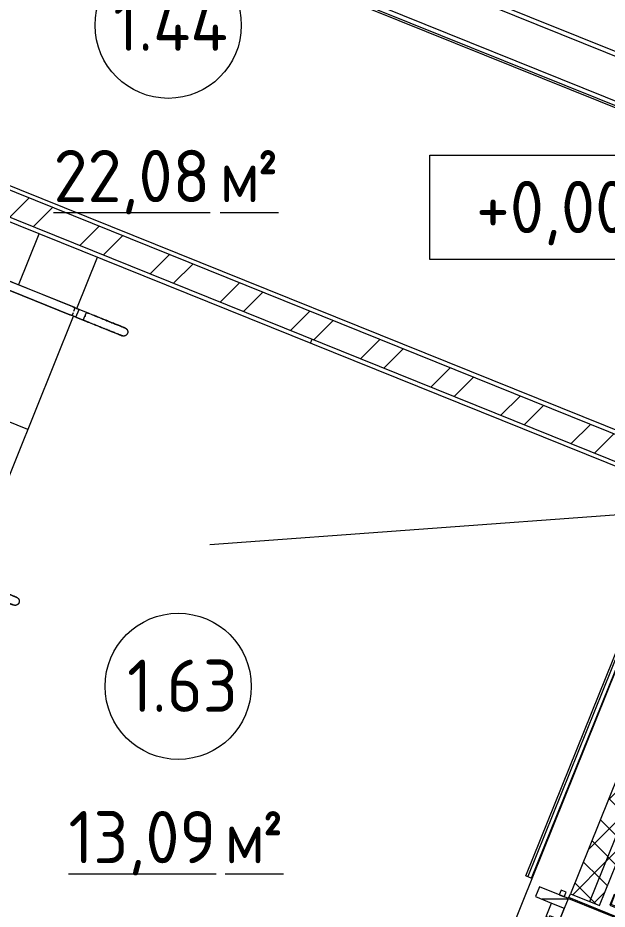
# Model space of a CAD drawing. Header units: millimetres. Extents: x -584918 to 2941280, y 3000189 to 4229862.
# Drawn here: x -413832 to -411009, y 3675572 to 3679839 of the extents above; entities that cross this region are included whole.
import ezdxf

# ---------------------------------------------------------------- set-up
doc = ezdxf.new("R2010")
doc.units = ezdxf.units.MM
for name, color, linetype, lineweight in [('Аннотация', 7, 'Continuous', 0), ('Витраж', 7, 'Continuous', 0), ('Двери', 7, 'Continuous', 0), ('Лестницы', 7, 'Continuous', 0), ('Марки помещений', 7, 'Continuous', 0), ('Обобщенные модели', 7, 'Continuous', 0), ('Ограждение', 7, 'Continuous', 0), ('Отметки', 7, 'Continuous', 0), ('Панели витража', 7, 'Continuous', 0), ('Перекрытие', 7, 'Continuous', 0), ('Стены внутренние', 7, 'Continuous', 0), ('Стены наружные', 7, 'Continuous', 0), ('Стены отделка', 7, 'Continuous', 0), ('Стены перегородки', 7, 'Continuous', 0), ('Стены штриховка', 7, 'Continuous', 0), ('Стрелки вверх', 7, 'Continuous', 0)]:
    doc.layers.add(name, color=color, linetype=linetype, lineweight=lineweight)
doc.styles.add('GOST Common_2', font='', dxfattribs={"height": 500})
doc.styles.add('GOST Common_3', font='', dxfattribs={"width": 0.9, "height": 500})
doc.styles.get('GOST Common_2').set_extended_font_data('GOST Common')
doc.styles.get('GOST Common_3').set_extended_font_data('GOST Common')
pattern_1 = [(45, (-437515.92, 3663725.22), (-70.71068, 70.71068), []), (135, (-437515.92, 3663725.22), (-70.71068, -70.71068), [])]

# ---------------------------------------------------------------- blocks, each defined once
blk = doc.blocks.new('Тип перил - Перила_Внутренний_-6862486-АР Этаж 01')
at = {"layer": 'Ограждение'}
for p, q in [((23948.2, 14729.8), (23275.5, 15000.9)), ((23260.6, 14963.8), (23933.2, 14692.7)), ((23962.3, 14681), (23997.7, 14666.8)), ((24012.6, 14703.9), (23977.2, 14718.1)), ((24006, 14687.5), (24004.4, 14683.3))]:
    blk.add_line(p, q, dxfattribs=at)
at = {"layer": 'Ограждение', "flags": 128}
for points in [[(23307.3, 14962.3), (23309.5, 14965.6), (23310.2, 14969.6)], [(23948.2, 14729.8), (23950.5, 14728.9), (23952.9, 14727.9), (23955.3, 14727), (23957.8, 14726), (23960.3, 14725), (23962.8, 14723.9), (23965.4, 14722.9), (23967.9, 14721.9), (23970.5, 14720.8), (23973.1, 14719.8), (23975.7, 14718.8), (23977.2, 14718.1)], [(23962.3, 14681), (23959.7, 14682.1), (23957.1, 14683.1), (23954.5, 14684.2), (23951.9, 14685.2), (23949.4, 14686.2), (23946.8, 14687.3), (23944.3, 14688.3), (23941.8, 14689.3), (23939.4, 14690.3), (23937, 14691.2), (23934.6, 14692.2), (23933.2, 14692.7)]]:
    blk.add_lwpolyline(points, dxfattribs=at)
blk = doc.blocks.new('Тип перил - Дуга D40_расстояние между поручнями 400-V72-АР Этаж 01')
at = {"layer": 'Ограждение'}
for p, q in [((0, 0), (0, 2.3)), ((0, -2.2), (0, 0))]:
    blk.add_line(p, q, dxfattribs=at)
at = {"layer": 'Ограждение', "flags": 128}
for points in [[(0, 20), (8, 20), (16, 20), (23.9, 20), (31.9, 20), (39.7, 20), (47.5, 20), (55.3, 20), (62.9, 20), (70.5, 20), (77.9, 20), (85.2, 20), (92.4, 20), (99.4, 20), (106.2, 20), (112.9, 20), (119.4, 20), (125.8, 20), (131.9, 20), (137.8, 20), (143.5, 20), (148.9, 20), (154.1, 20), (159.1, 20), (163.8, 20), (168.3, 20), (172.5, 20), (176.4, 20), (180, 20), (183.4, 20), (186.4, 20), (189.2, 20), (191.6, 20), (193.7, 20), (195.6, 20), (197.1, 20), (198.3, 20), (199.2, 20), (199.7, 20), (200, 20), (200, 20)], [(200, 20), (199.8, 20), (199.4, 20), (198.6, 20), (197.4, 20), (196, 20), (194.3, 20), (192.2, 20), (189.8, 20), (187.2, 20), (184.2, 20), (181, 20), (177.4, 20), (173.6, 20), (169.5, 20), (165.1, 20), (160.4, 20), (155.5, 20), (150.4, 20), (145, 20), (139.3, 20), (133.5, 20), (127.4, 20), (121.2, 20), (114.7, 20), (108.1, 20), (101.2, 20), (94.3, 20), (87.1, 20), (79.9, 20), (72.5, 20), (65, 20), (57.3, 20), (49.6, 20), (41.8, 20), (34, 20), (26.1, 20), (18.1, 20), (10.2, 20), (2.2, 20), (0, 20)], [(200, 20), (200.8, 20), (201.6, 19.9), (202.4, 19.9), (203.2, 19.7), (204, 19.6), (204.8, 19.4), (205.5, 19.2), (206.3, 19), (207, 18.7), (207.8, 18.4), (208.5, 18.1), (209.2, 17.7), (209.9, 17.4), (210.6, 16.9), (211.3, 16.5), (211.9, 16), (212.6, 15.6), (213.2, 15), (213.8, 14.5), (214.3, 13.9), (214.9, 13.3), (215.4, 12.7), (215.9, 12.1), (216.4, 11.5), (216.8, 10.8), (217.2, 10.1), (217.6, 9.4), (218, 8.7), (218.3, 8), (218.6, 7.2), (218.9, 6.5), (219.2, 5.7), (219.4, 5), (219.6, 4.2), (219.7, 3.4), (219.8, 2.6), (219.9, 1.8), (220, 1), (220, 0.2), (220, 0)], [(220, 0), (220, -0.8), (219.9, -1.6), (219.9, -2.4), (219.7, -3.2), (219.6, -4), (219.4, -4.8), (219.2, -5.5), (219, -6.3), (218.7, -7), (218.4, -7.8), (218.1, -8.5), (217.7, -9.2), (217.4, -9.9), (216.9, -10.6), (216.5, -11.3), (216, -11.9), (215.6, -12.6), (215, -13.2), (214.5, -13.8), (213.9, -14.3), (213.3, -14.9), (212.7, -15.4), (212.1, -15.9), (211.5, -16.4), (210.8, -16.8), (210.1, -17.2), (209.4, -17.6), (208.7, -18), (208, -18.3), (207.2, -18.6), (206.5, -18.9), (205.7, -19.2), (205, -19.4), (204.2, -19.6), (203.4, -19.7), (202.6, -19.8), (201.8, -19.9), (201, -20), (200.2, -20), (200, -20)], [(0, -20), (8, -20), (16, -20), (23.9, -20), (31.9, -20), (39.7, -20), (47.5, -20), (55.3, -20), (62.9, -20), (70.5, -20), (77.9, -20), (85.2, -20), (92.4, -20), (99.4, -20), (106.2, -20), (112.9, -20), (119.4, -20), (125.8, -20), (131.9, -20), (137.8, -20), (143.5, -20), (148.9, -20), (154.1, -20), (159.1, -20), (163.8, -20), (168.3, -20), (172.5, -20), (176.4, -20), (180, -20), (183.4, -20), (186.4, -20), (189.2, -20), (191.6, -20), (193.7, -20), (195.6, -20), (197.1, -20), (198.3, -20), (199.2, -20), (199.7, -20), (200, -20), (200, -20)], [(200, -20), (199.8, -20), (199.4, -20), (198.6, -20), (197.4, -20), (196, -20), (194.3, -20), (192.2, -20), (189.8, -20), (187.2, -20), (184.2, -20), (181, -20), (177.4, -20), (173.6, -20), (169.5, -20), (165.1, -20), (160.4, -20), (155.5, -20), (150.4, -20), (145, -20), (139.3, -20), (133.5, -20), (127.4, -20), (121.2, -20), (114.7, -20), (108.1, -20), (101.2, -20), (94.3, -20), (87.1, -20), (79.9, -20), (72.5, -20), (65, -20), (57.3, -20), (49.6, -20), (41.8, -20), (34, -20), (26.1, -20), (18.1, -20), (10.2, -20), (2.2, -20), (0, -20)]]:
    blk.add_lwpolyline(points, dxfattribs=at)
blk = doc.blocks.new('Тип перил - Перила_Внутренний_-V73-АР Этаж 01')
at = {"layer": 'Ограждение'}
for p, q in [((21469.9, 15728.6), (21472.3, 15684.5)), ((23956.5, 14726.5), (21469.9, 15728.6)), ((23941.5, 14689.4), (21472.3, 15684.5)), ((23953.1, 14709.8), (23959.4, 14725.3)), ((23953.1, 14709.8), (23959.4, 14725.3)), ((23959.4, 14725.3), (23956.5, 14726.5)), ((23977.2, 14718.1), (23959.4, 14725.3)), ((23944.4, 14688.2), (23941.5, 14689.4)), ((23944.4, 14688.2), (23950.7, 14703.8)), ((23944.4, 14688.2), (23950.7, 14703.8)), ((23962.3, 14681), (23944.4, 14688.2)), ((23962.3, 14681), (23977.2, 14718.1)), ((23962.3, 14681), (23977.2, 14718.1)), ((23997.7, 14666.8), (23962.3, 14681)), ((24012.6, 14703.9), (23977.2, 14718.1)), ((23997.7, 14666.8), (24012.6, 14703.9))]:
    blk.add_line(p, q, dxfattribs=at)
blk = doc.blocks.new('Тип перил - Дуга D40_расстояние между поручнями 400-V74-АР Этаж 01')
at = {"layer": 'Ограждение'}
for p, q in [((0, 0), (0, 2.3)), ((0, -2.3), (0, 0))]:
    blk.add_line(p, q, dxfattribs=at)
at = {"layer": 'Ограждение', "flags": 128}
for points in [[(0, 20), (8, 20), (16, 20), (23.9, 20), (31.9, 20), (39.7, 20), (47.5, 20), (55.3, 20), (62.9, 20), (70.5, 20), (77.9, 20), (85.2, 20), (92.4, 20), (99.4, 20), (106.2, 20), (112.9, 20), (119.4, 20), (125.8, 20), (131.9, 20), (137.8, 20), (143.5, 20), (148.9, 20), (154.1, 20), (159.1, 20), (163.8, 20), (168.3, 20), (172.5, 20), (176.4, 20), (180, 20), (183.4, 20), (186.4, 20), (189.2, 20), (191.6, 20), (193.7, 20), (195.6, 20), (197.1, 20), (198.3, 20), (199.2, 20), (199.7, 20), (200, 20), (200, 20)], [(200, 20), (199.8, 20), (199.4, 20), (198.6, 20), (197.4, 20), (196, 20), (194.3, 20), (192.2, 20), (189.8, 20), (187.2, 20), (184.2, 20), (181, 20), (177.4, 20), (173.6, 20), (169.5, 20), (165.1, 20), (160.4, 20), (155.5, 20), (150.4, 20), (145, 20), (139.3, 20), (133.5, 20), (127.4, 20), (121.2, 20), (114.7, 20), (108.1, 20), (101.2, 20), (94.3, 20), (87.1, 20), (79.9, 20), (72.5, 20), (65, 20), (57.3, 20), (49.6, 20), (41.8, 20), (34, 20), (26.1, 20), (18.1, 20), (10.2, 20), (2.2, 20), (0, 20)], [(200, 20), (200.8, 20), (201.6, 19.9), (202.4, 19.9), (203.2, 19.7), (204, 19.6), (204.8, 19.4), (205.5, 19.2), (206.3, 19), (207, 18.7), (207.8, 18.4), (208.5, 18.1), (209.2, 17.7), (209.9, 17.4), (210.6, 16.9), (211.3, 16.5), (211.9, 16), (212.6, 15.6), (213.2, 15), (213.8, 14.5), (214.3, 13.9), (214.9, 13.3), (215.4, 12.7), (215.9, 12.1), (216.4, 11.5), (216.8, 10.8), (217.2, 10.1), (217.6, 9.4), (218, 8.7), (218.3, 8), (218.6, 7.2), (218.9, 6.5), (219.2, 5.7), (219.4, 5), (219.6, 4.2), (219.7, 3.4), (219.8, 2.6), (219.9, 1.8), (220, 1), (220, 0.2), (220, 0)], [(220, 0), (220, -0.8), (219.9, -1.6), (219.9, -2.4), (219.7, -3.2), (219.6, -4), (219.4, -4.8), (219.2, -5.5), (219, -6.3), (218.7, -7), (218.4, -7.8), (218.1, -8.5), (217.7, -9.2), (217.4, -9.9), (216.9, -10.6), (216.5, -11.3), (216, -11.9), (215.6, -12.6), (215, -13.2), (214.5, -13.8), (213.9, -14.3), (213.3, -14.9), (212.7, -15.4), (212.1, -15.9), (211.5, -16.4), (210.8, -16.8), (210.1, -17.2), (209.4, -17.6), (208.7, -18), (208, -18.3), (207.2, -18.6), (206.5, -18.9), (205.7, -19.2), (205, -19.4), (204.2, -19.6), (203.4, -19.7), (202.6, -19.8), (201.8, -19.9), (201, -20), (200.2, -20), (200, -20)], [(0, -20), (8, -20), (16, -20), (23.9, -20), (31.9, -20), (39.7, -20), (47.5, -20), (55.3, -20), (62.9, -20), (70.5, -20), (77.9, -20), (85.2, -20), (92.4, -20), (99.4, -20), (106.2, -20), (112.9, -20), (119.4, -20), (125.8, -20), (131.9, -20), (137.8, -20), (143.5, -20), (148.9, -20), (154.1, -20), (159.1, -20), (163.8, -20), (168.3, -20), (172.5, -20), (176.4, -20), (180, -20), (183.4, -20), (186.4, -20), (189.2, -20), (191.6, -20), (193.7, -20), (195.6, -20), (197.1, -20), (198.3, -20), (199.2, -20), (199.7, -20), (200, -20), (200, -20)], [(200, -20), (199.8, -20), (199.4, -20), (198.6, -20), (197.4, -20), (196, -20), (194.3, -20), (192.2, -20), (189.8, -20), (187.2, -20), (184.2, -20), (181, -20), (177.4, -20), (173.6, -20), (169.5, -20), (165.1, -20), (160.4, -20), (155.5, -20), (150.4, -20), (145, -20), (139.3, -20), (133.5, -20), (127.4, -20), (121.2, -20), (114.7, -20), (108.1, -20), (101.2, -20), (94.3, -20), (87.1, -20), (79.9, -20), (72.5, -20), (65, -20), (57.3, -20), (49.6, -20), (41.8, -20), (34, -20), (26.1, -20), (18.1, -20), (10.2, -20), (2.2, -20), (0, -20)]]:
    blk.add_lwpolyline(points, dxfattribs=at)
blk = doc.blocks.new('Системная панель - Глухая панель_25 мм-7863125-АР Этаж 01')
at = {"layer": 'Панели витража', "lineweight": 18}
for p, q in [((12.5, 12.5), (-12.5, 12.5)), ((-12.5, 12.5), (-12.5, -12.5)), ((12.5, -12.5), (12.5, 12.5)), ((-12.5, -12.5), (12.5, -12.5))]:
    blk.add_line(p, q, dxfattribs=at)
blk = doc.blocks.new('ASVP_ДверьАлюминиеваяВитражная_2 полотна - Остекленная Наружная  Коричневая-7863129-АР Этаж 01')
at = {"layer": 'Двери', "lineweight": 18}
for p, q in [((-765, 1032.5), (-715, 1032.5)), ((-765, 32.5), (-765, 1032.5)), ((-715, 1032.5), (-715, 32.5)), ((765, 562.5), (715, 562.5)), ((715, 562.5), (715, 32.5)), ((765, 32.5), (765, 562.5)), ((-825, 32.5), (-765, 32.5)), ((-825, -32.5), (-825, 32.5)), ((-715, 32.5), (-765, 32.5)), ((-765, 32.5), (-765, -17.5)), ((715, 32.5), (765, 32.5)), ((825, 32.5), (765, 32.5)), ((765, 32.5), (765, -17.5)), ((825, -32.5), (825, 32.5)), ((-755, -32.5), (-825, -32.5)), ((-765, -17.5), (-755, -17.5)), ((-755, -17.5), (-755, -32.5)), ((765, -17.5), (755, -17.5)), ((755, -17.5), (755, -32.5)), ((755, -32.5), (825, -32.5))]:
    blk.add_line(p, q, dxfattribs=at)
at = {"layer": 'Двери'}
for centre, radius, start, end in [((-765, 32.5), 1000, 360, 90), ((765, 32.5), 530, 90, 180)]:
    blk.add_arc(centre, radius, start, end, dxfattribs=at)
blk = doc.blocks.new('Прямоугольный импост - 50х150_RAL 3009-7863012-АР Этаж 01')
at = {"layer": 'Витраж'}
h = blk.add_hatch(dxfattribs=at)
h.set_pattern_fill('FP_56', color=256, style=0, pattern_type=2)
h.set_pattern_definition([(248.051, (20848.5, 19931.2), (706.768, -284.821), []), (248.051, (20759.9, 19966.9), (706.768, -284.821), []), (248.051, (20671.8, 20002.4), (706.768, -284.821), []), (248.051, (20407.44, 20108.95), (706.768, -284.821), [])])
h.paths.add_polyline_path([(25, -35), (-25, -35), (-25, 115), (25, 115), (25, -32.5)])
at = {"layer": 'Витраж', "lineweight": 18}
for p, q in [((-25, 115), (25, 115)), ((-25, -35), (-25, 115)), ((25, 115), (25, 32.5)), ((25, -35), (-25, -35)), ((25, -32.5), (25, -35))]:
    blk.add_line(p, q, dxfattribs=at)
blk = doc.blocks.new('ASVP_ОТКОС МЕТАЛЛИЧЕСКИЙ_Двери1 - Откос дверей-7899970-АР Этаж 01')
at = {"layer": 'Обобщенные модели'}
for p, q in [((-875, 100), (-925, 100)), ((-925, 100), (-925, -100)), ((-920, -105), (-920, 95)), ((-920, 95), (-875, 95)), ((-880, 100), (-880, -300)), ((-875, 100), (-880, 100)), ((-875, -300), (-875, 100)), ((-875, 95), (-875, 100)), ((880, 100), (875, 100)), ((875, 100), (875, -300)), ((925, 100), (875, 100)), ((875, 100), (875, 95)), ((875, 95), (920, 95)), ((880, -300), (880, 100)), ((920, 95), (920, -105)), ((925, -100), (925, 100)), ((-925, -100), (-975, -100)), ((-975, -100), (-975, -105)), ((-975, -105), (-920, -105)), ((920, -105), (975, -105)), ((975, -100), (925, -100)), ((975, -105), (975, -100)), ((-880, -300), (-875, -300)), ((875, -300), (880, -300))]:
    blk.add_line(p, q, dxfattribs=at)
blk = doc.blocks.new('ASVP_Марка_Помещение_ДваЗначения - Номер Площадь-685795-АР Этаж 01')
at = {"layer": 'Марки помещений'}
blk.add_circle((0, 0), 3.5, dxfattribs=at)
blk = doc.blocks.new('Высотные отметки - Рамка-5093-АР Этаж 01')
at = {"layer": 'Аннотация'}
for p, q in [((-6.5, 0), (-6.5, 5)), ((-6.5, 5), (6.5, 5)), ((6.5, 5), (6.5, 0)), ((6.5, 0), (-6.5, 0))]:
    blk.add_line(p, q, dxfattribs=at)

msp = doc.modelspace()

# ---------------------------------------------------------------- hatches: boundary and pattern name
at = {"layer": 'Стены внутренние'}
h = msp.add_hatch(dxfattribs=at)
h.set_pattern_fill('FP_6', color=256, style=0, pattern_type=2)
h.set_pattern_definition([(45, (-437515.92, 3663725.22), (-235.7317, 235.7317), []), (45, (-437358.77, 3663725.22), (-235.7317, 235.7317), [])])
h.paths.add_polyline_path([(-410623.474, 3677575.833), (-410578.621, 3677687.136), (-417040.444, 3680291.154), (-417085.297, 3680179.852), (-411120.448, 3677776.106)])
at = {"layer": 'Стены наружные'}
h = msp.add_hatch(dxfattribs=at)
h.set_pattern_fill('FP_57', color=256, style=0, pattern_type=2)
h.set_pattern_definition(pattern_1)
h.paths.add_polyline_path([(-411092.771, 3675608.663), (-410289.839, 3677603.105), (-410381.904, 3677640.206), (-411185.523, 3675646.04)])
h.paths.add_polyline_path([(-409765.865, 3678901.355), (-409448.155, 3679689.746), (-409540.907, 3679727.124), (-409857.925, 3678938.454), (-409812.584, 3678920.182)])
h = msp.add_hatch(dxfattribs=at)
h.set_pattern_fill('FP_57', color=256, style=0, pattern_type=2)
h.set_pattern_definition(pattern_1)
h.paths.add_polyline_path([(-411046.395, 3675589.974), (-410242.776, 3677584.14), (-410289.152, 3677602.828), (-411092.771, 3675608.663)])
h.paths.add_polyline_path([(-409719.489, 3678882.666), (-409401.779, 3679671.057), (-409448.155, 3679689.746), (-409765.865, 3678901.355), (-409732.028, 3678887.719)])

# ---------------------------------------------------------------- linework, layer by layer
at = {"layer": 'Аннотация'}
msp.add_line((-412911.914, 3677317.498), (-406816.917, 3677768.395), dxfattribs=at)
at = {"layer": 'Лестницы'}
for p, q in [((-413827.913, 3678559.903), (-413728.863, 3678805.696)), ((-413827.913, 3678559.903), (-413728.863, 3678805.696)), ((-413549.658, 3678447.77), (-413450.607, 3678693.563)), ((-413549.658, 3678447.77), (-413450.607, 3678693.563)), ((-414069.207, 3677158.519), (-413564.609, 3678410.67)), ((-414069.207, 3677158.519), (-413564.609, 3678410.67))]:
    msp.add_line(p, q, dxfattribs=at)
at = {"layer": 'Перекрытие'}
for p, q in [((-412041.969, 3674050.514), (-410621.619, 3677575.086)), ((-411192.998, 3675627.49), (-411185.523, 3675646.04)), ((-411235.982, 3675520.825), (-411213.556, 3675576.476))]:
    msp.add_line(p, q, dxfattribs=at)
at = {"layer": 'Стены внутренние'}
for p, q in [((-410064.471, 3679043.251), (-415029.253, 3681043.984)), ((-411398.852, 3675732.009), (-410720.448, 3677415.456)), ((-411398.852, 3675732.009), (-411389.577, 3675728.271))]:
    msp.add_line(p, q, dxfattribs=at)
at = {"layer": 'Стены отделка'}
for p, q in [((-417953.919, 3682233.363), (-410051.458, 3679048.789)), ((-410025.432, 3679059.864), (-417927.893, 3682244.437)), ((-409961.751, 3679271.393), (-413486.323, 3680691.743)), ((-413512.349, 3680680.668), (-409950.677, 3679245.367)), ((-410589.696, 3677713.162), (-417051.519, 3680317.18)), ((-415954.908, 3679702.759), (-410649.5, 3677564.759)), ((-412430.336, 3678282.409), (-412422.861, 3678300.959)), ((-411371.026, 3675720.796), (-410623.474, 3677575.833)), ((-410649.5, 3677564.759), (-411389.577, 3675728.271)), ((-411389.577, 3675728.271), (-411371.026, 3675720.796))]:
    msp.add_line(p, q, dxfattribs=at)
at = {"layer": 'Стены перегородки'}
for p, q in [((-410578.621, 3677687.136), (-417040.444, 3680291.154)), ((-417085.297, 3680179.852), (-410623.474, 3677575.833)), ((-410396.855, 3677603.105), (-411185.523, 3675646.04)), ((-411046.395, 3675589.974), (-410242.776, 3677584.14)), ((-411185.523, 3675646.04), (-411046.395, 3675589.974))]:
    msp.add_line(p, q, dxfattribs=at)
at = {"layer": 'Стены штриховка'}
msp.add_line((-411092.771, 3675608.663), (-410289.152, 3677602.828), dxfattribs=at)
at = {"layer": 'Стрелки вверх'}
msp.add_line((-413783.268, 3677868.071), (-414061.523, 3677980.204), dxfattribs=at)

# ---------------------------------------------------------------- block references
at = {"layer": 'Витраж', "extrusion": (0, 0, -1), "rotation": 291.9486990835446}
msp.add_blockref('Прямоугольный импост - 50х150_RAL 3009-7863012-АР Этаж 01', (411236.675, 3675612.747), dxfattribs=at)
at = {"layer": 'Двери', "rotation": 248.0513009164555}
msp.add_blockref('ASVP_ДверьАлюминиеваяВитражная_2 полотна - Остекленная Наружная  Коричневая-7863129-АР Этаж 01', (-411554.384, 3674824.356), dxfattribs=at)
at = {"layer": 'Марки помещений', "xscale": 99.99999999999993, "yscale": 99.99999999999993, "zscale": 99.99999999999993}
for p in [(-413111.48, 3679803.561), (-413063.78, 3676638.992)]:
    msp.add_blockref('ASVP_Марка_Помещение_ДваЗначения - Номер Площадь-685795-АР Этаж 01', p, dxfattribs=at)
at = {"layer": 'Обобщенные модели', "rotation": 248.0513009164557}
msp.add_blockref('ASVP_ОТКОС МЕТАЛЛИЧЕСКИЙ_Двери1 - Откос дверей-7899970-АР Этаж 01', (-411243.666, 3674699.14), dxfattribs=at)
at = {"layer": 'Ограждение'}
for name in ['Тип перил - Перила_Внутренний_-V73-АР Этаж 01', 'Тип перил - Перила_Внутренний_-6862486-АР Этаж 01']:
    msp.add_blockref(name, (-437515.924, 3663725.217), dxfattribs=at)
at = {"layer": 'Ограждение', "rotation": 338.0513009164569}
for name, p in [('Тип перил - Дуга D40_расстояние между поручнями 400-V72-АР Этаж 01', (-413510.757, 3678410.531)), ('Тип перил - Дуга D40_расстояние между поручнями 400-V74-АР Этаж 01', (-414030.306, 3677121.28))]:
    msp.add_blockref(name, p, dxfattribs=at)
at = {"layer": 'Отметки', "xscale": 99.99999999999993, "yscale": 99.99999999999993, "zscale": 99.99999999999993}
msp.add_blockref('Высотные отметки - Рамка-5093-АР Этаж 01', (-411209.254, 3678681.879), dxfattribs=at)
at = {"layer": 'Панели витража', "rotation": 248.0513009164555}
msp.add_blockref('Системная панель - Глухая панель_25 мм-7863125-АР Этаж 01', (-411222.658, 3675647.529), dxfattribs=at)

# ---------------------------------------------------------------- texts
at = {"layer": 'Марки помещений', "char_height": 250, "attachment_point": 1}
for s, insert, width, style in [('1.44', (-413374.287, 3679931.286), 649.36687, 'GOST Common_2'), ('\\L22,08 ', (-413660.923, 3679206.755), 966.83512, 'GOST Common_2'), ('\\L\\fGOST Common|b0|i0|c238|p34|;\\W.9;\\L²', (-412684.611, 3679206.755), 165.94931, 'GOST Common_3'), ('\\L\\fGOST Common|b0|i0|c204|p34|;\\W.9;\\Lм', (-412863.205, 3679206.755), 216.45562, 'GOST Common_2'), ('1.63', (-413308.587, 3676766.717), 606.07575, 'GOST Common_2'), ('\\L13,09 ', (-413589.373, 3676042.187), 909.11362, 'GOST Common_2'), ('\\L\\fGOST Common|b0|i0|c238|p34|;\\W.9;\\L²', (-412660.686, 3676042.187), 165.94931, 'GOST Common_3'), ('\\L\\fGOST Common|b0|i0|c204|p34|;\\W.9;\\Lм', (-412839.28, 3676042.187), 216.45562, 'GOST Common_2')]:
    msp.add_mtext(s, dxfattribs=dict(at, insert=insert, width=width, style=style))
at = {"layer": 'Отметки', "insert": (-411637.93, 3679058.586), "char_height": 250, "width": 1028.82257, "attachment_point": 1, "line_spacing_factor": 1.022761, "style": 'GOST Common_2'}
msp.add_mtext('+0,000', dxfattribs=at)

doc.saveas('drawing.dxf')
